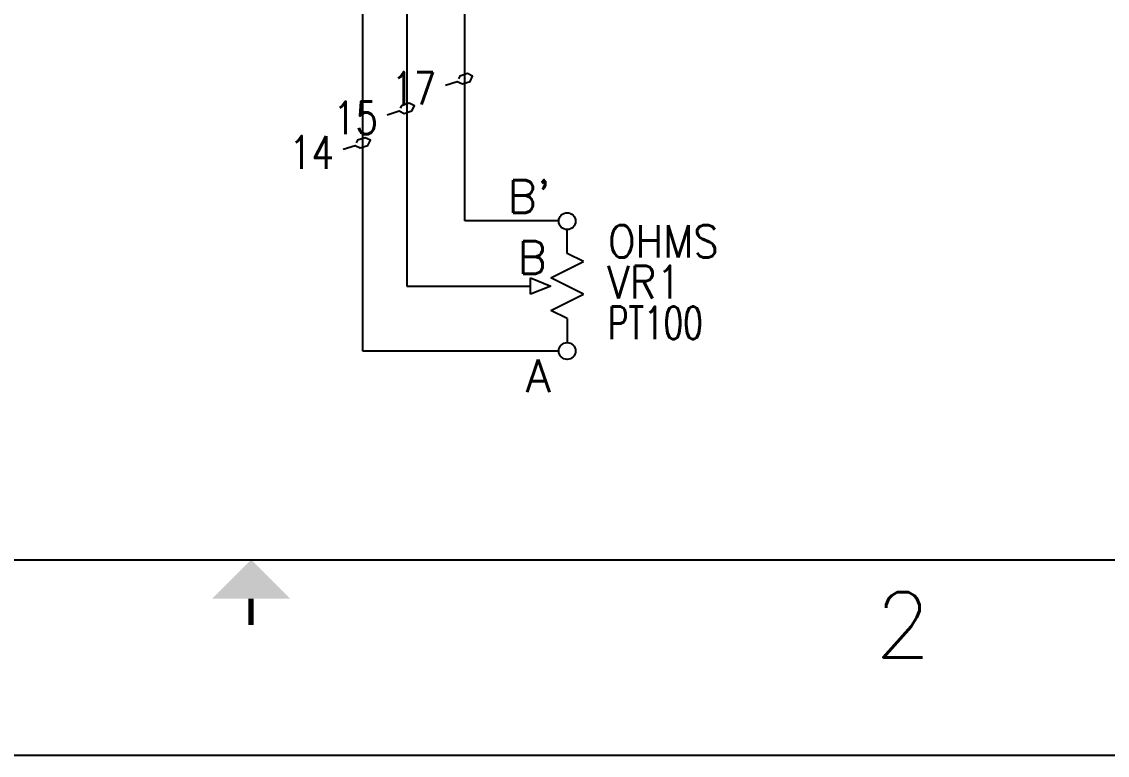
# Model space of a CAD drawing. Header units: inches. Extents: x 0 to 21, y 0 to 16.
# Drawn here: x 9.62 to 13.784, y 0 to 2.813 of the extents above; entities that cross this region are included whole.
import ezdxf
from ezdxf.enums import TextEntityAlignment as Align

# ---------------------------------------------------------------- set-up
doc = ezdxf.new("R2010")
doc.units = ezdxf.units.IN
doc.header["$MEASUREMENT"] = 0
for name, color, linetype in [('BLK_18AWG', 7, 'Continuous'), ('DESC', 1, 'Continuous'), ('MISC', 250, 'Continuous'), ('SYMS', 7, 'Continuous'), ('TAGS', 250, 'Continuous'), ('TERMS', 250, 'Continuous'), ('Title Block', 7, 'Continuous'), ('Viewport', 7, 'Continuous'), ('WIRENO', 250, 'Continuous')]:
    doc.layers.add(name, color=color, linetype=linetype)
doc.styles.add('Roman', font='romans')
doc.styles.add('WD', font='romans.shx')

# ---------------------------------------------------------------- blocks, each defined once
blk = doc.blocks.new('ANSI_border_C')
at = {"layer": 'Title Block'}
for p, q in [((0.5, 0.75), (20.5, 0.75)), ((0, 0), (21, 0))]:
    blk.add_line(p, q, dxfattribs=at)
at = {"layer": 'Title Block', "const_width": 0.02}
blk.add_lwpolyline([(10.5, 0.5), (10.5, 0.6)], dxfattribs=at)
at = {"layer": 'Title Block'}
blk.add_solid([(10.35, 0.6), (10.65, 0.6), (10.5, 0.75)], dxfattribs=at)
at = {"layer": 'Title Block', "style": 'Roman'}
blk.add_text('2', height=0.25, dxfattribs=at).set_placement((13, 0.5), align=Align.MIDDLE_CENTER)
blk = doc.blocks.new('VVR1TZR')
for p, q in [((0, 0.125), (0, 0.2168)), ((0.0625, 0.0938), (0, 0.125)), ((-0.0625, 0.0312), (0.0625, 0.0938)), ((-0.1406, -0.0312), (-0.1406, 0.0312)), ((-0.1406, 0.0312), (-0.0625, 0)), ((-0.0625, 0), (-0.1406, -0.0312)), ((0.0625, -0.0312), (-0.0625, 0.0312)), ((-0.0625, -0.0938), (0.0625, -0.0312)), ((0, -0.125), (-0.0625, -0.0938)), ((0, -0.125), (0, -0.2168))]:
    blk.add_line(p, q)
for centre in [(0, 0.249), (0, -0.249)]:
    blk.add_circle(centre, 0.0322)
at = {"style": 'WD', "width": 0.7}
for tag, p in [('INST', (0.1562, 0.5599)), ('LOC', (0.1562, 0.3903))]:
    blk.add_attdef(tag, text='', height=0.125, dxfattribs=at).set_placement(p, align=Align.TOP_LEFT)
at = {"linetype": 'Continuous', "style": 'WD', "flags": 8}
for tag, p in [('TERM01', (-0.0625, 0.2812)), ('TERM03', (-0.0781, 0.0469))]:
    blk.add_attdef(tag, text='', height=0.125, dxfattribs=at).set_placement(p, align=Align.RIGHT)
at = {"color": 7, "style": 'WD', "flags": 1}
for tag, p in [('X2TERM01', (0, 0.2812)), ('X4TERM01', (-0.0312, 0.25)), ('X1TERM01', (0.0312, 0.25)), ('X4TERM03', (-0.1406, 0)), ('X4TERM02', (-0.0312, -0.25)), ('X1TERM02', (0.0312, -0.25)), ('X8TERM02', (0, -0.2812))]:
    blk.add_attdef(tag, p, '', height=0.0125, dxfattribs=at)
at = {"style": 'WD'}
for tag, p, width in [('RATING1', (0.1562, 0.1091), 0.9), ('TAG1', (0.1531, -0.0472), 0.9), ('DESC1', (0.1562, -0.2034), 0.7), ('DESC2', (0.1562, -0.3597), 0.7)]:
    blk.add_attdef(tag, p, '', height=0.125, dxfattribs=dict(at, width=width))
at = {"style": 'WD', "flags": 9}
blk.add_attdef('FAMILY', text='', height=0.01, dxfattribs=at).set_placement((-0.2191, -0.0659), align=Align.CENTER)
at = {"linetype": 'Continuous', "style": 'WD', "flags": 9}
for tag, p in [('CAT', (-0.2211, -0.0835)), ('MFG', (-0.2211, -0.0986))]:
    blk.add_attdef(tag, text='', height=0.01, dxfattribs=at).set_placement(p, align=Align.MIDDLE)
blk.add_attdef('ASSYCODE', text='', height=0.01, dxfattribs=at).set_placement((-0.2188, -0.125), align=Align.CENTER)
at = {"linetype": 'Continuous', "style": 'WD', "flags": 8}
blk.add_attdef('TERM02', text='', height=0.125, dxfattribs=at).set_placement((-0.0625, -0.2812), align=Align.TOP_RIGHT)
blk = doc.blocks.new('WD_WNV')
at = {"style": 'WD', "flags": 1}
for tag, p in [('W01USER', (-0.0625, 0.0938)), ('W02USER', (-0.0625, 0.0859)), ('W03USER', (-0.0625, 0.0781)), ('W04USER', (-0.0625, 0.0703)), ('W05USER', (-0.0625, 0.0625)), ('W06USER', (-0.0625, 0.0547)), ('W07USER', (-0.0625, 0.0469)), ('W08USER', (-0.0625, 0.0391)), ('W09USER', (-0.0625, 0.0312)), ('W10USER', (-0.0625, 0.0234))]:
    blk.add_attdef(tag, text='', height=0.005, dxfattribs=at).set_placement(p, align=Align.CENTER)
at = {"linetype": 'Continuous', "style": 'WD', "width": 0.8}
blk.add_attdef('WIRENO', text='', height=0.125, dxfattribs=at).set_placement((-0.05, 0), align=Align.MIDDLE_RIGHT)

msp = doc.modelspace()

# ---------------------------------------------------------------- linework, layer by layer
at = {"layer": 'BLK_18AWG'}
for p, q in [((10.9283, 1.5492), (10.9283, 3.1478)), ((11.097, 3.1625), (11.097, 1.7992)), ((11.3203, 2.0492), (11.3203, 3.1391)), ((11.6811, 2.0492), (11.3203, 2.0492)), ((11.097, 1.7992), (11.5717, 1.7992)), ((11.6811, 1.5492), (10.9283, 1.5492))]:
    msp.add_line(p, q, dxfattribs=at)
at = {"layer": 'WIRENO'}
for points in [[(11.2453, 2.5691), (11.2907, 2.5842), (11.3104, 2.5744), (11.3398, 2.5842), (11.3496, 2.6039), (11.3299, 2.6137), (11.3005, 2.6039), (11.2956, 2.5941)], [(11.022, 2.4558), (11.0673, 2.4709), (11.087, 2.4611), (11.1164, 2.4709), (11.1262, 2.4906), (11.1066, 2.5004), (11.0771, 2.4906), (11.0722, 2.4808)], [(10.8533, 2.3235), (10.8987, 2.3386), (10.9184, 2.3288), (10.9478, 2.3386), (10.9576, 2.3582), (10.9379, 2.3681), (10.9085, 2.3583), (10.9036, 2.3484)]]:
    msp.add_lwpolyline(points, dxfattribs=at)

# ---------------------------------------------------------------- block references
at = {"layer": 'SYMS'}
ref = msp.add_blockref('VVR1TZR', (11.7123, 1.7992), dxfattribs=at)
ref.add_attrib('TERM03', 'B', dxfattribs={"layer": 'TERMS', "linetype": 'Continuous', "height": 0.125, "style": 'WD', "flags": 8}).set_placement((11.6342, 1.8461), align=Align.RIGHT)
ref.add_attrib('DESC1', 'PT100', (11.8686, 1.5957), dxfattribs={"layer": 'DESC', "height": 0.125, "style": 'WD', "width": 0.7})
ref.add_attrib('RATING1', 'OHMS', (11.8686, 1.9083), dxfattribs={"layer": 'MISC', "height": 0.125, "style": 'WD', "width": 0.9})
ref.add_attrib('TERM02', 'A', dxfattribs={"layer": 'TERMS', "linetype": 'Continuous', "height": 0.125, "style": 'WD', "flags": 8}).set_placement((11.6498, 1.5179), align=Align.TOP_RIGHT)
ref.add_attrib('TERM01', "B'", dxfattribs={"layer": 'TERMS', "linetype": 'Continuous', "height": 0.125, "style": 'WD', "flags": 8}).set_placement((11.6498, 2.0804), align=Align.RIGHT)
ref.add_attrib('TAG1', 'VR1', (11.8655, 1.752), dxfattribs={"layer": 'TAGS', "height": 0.125, "style": 'WD', "width": 0.9})
at = {"layer": 'Viewport'}
msp.add_blockref('ANSI_border_C', (0, 0), dxfattribs=at)
at = {"layer": 'WIRENO'}
ref = msp.add_blockref('WD_WNV', (11.3203, 2.5941), dxfattribs=at)
ref.add_attrib('WIRENO', '17', dxfattribs={"linetype": 'Continuous', "height": 0.125, "style": 'WD', "width": 0.8}).set_placement((11.2098, 2.5573), align=Align.MIDDLE_RIGHT)
ref = msp.add_blockref('WD_WNV', (11.097, 2.4808), dxfattribs=at)
ref.add_attrib('WIRENO', '15', dxfattribs={"linetype": 'Continuous', "height": 0.125, "style": 'WD', "width": 0.8}).set_placement((10.9864, 2.444), align=Align.MIDDLE_RIGHT)
ref = msp.add_blockref('WD_WNV', (10.9283, 2.3485), dxfattribs=at)
ref.add_attrib('WIRENO', '14', dxfattribs={"linetype": 'Continuous', "height": 0.125, "style": 'WD', "width": 0.8}).set_placement((10.8177, 2.3116), align=Align.MIDDLE_RIGHT)

doc.saveas('drawing.dxf')
